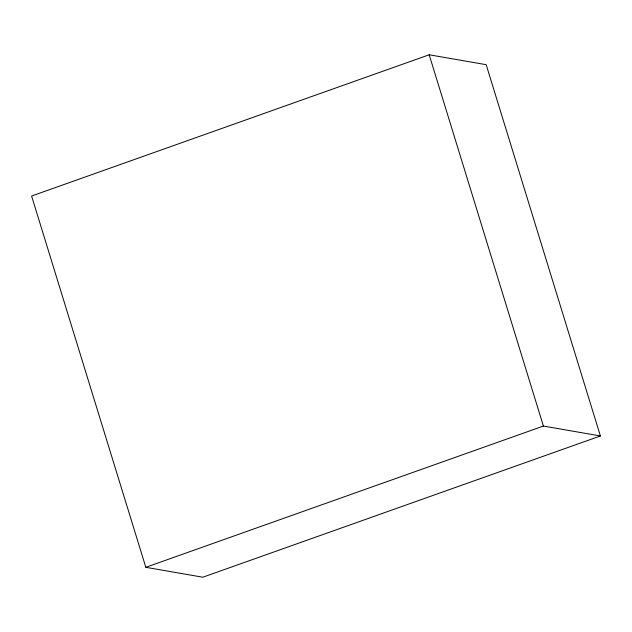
<?xml version="1.0" encoding="UTF-8"?>
<svg xmlns="http://www.w3.org/2000/svg" width="632" height="632" viewBox="0 0 632 632"><rect width="100%" height="100%" fill="white"/><g stroke="black" fill="none" stroke-linecap="round" stroke-linejoin="round"><path stroke-width="0.95" d="M429.183 54.779L31.6 196.031L145.818 567.307L202.817 577.221L600.4 435.969L486.182 64.693L429.183 54.779L543.402 426.055L600.4 435.969M145.818 567.307L543.402 426.055"/></g></svg>
